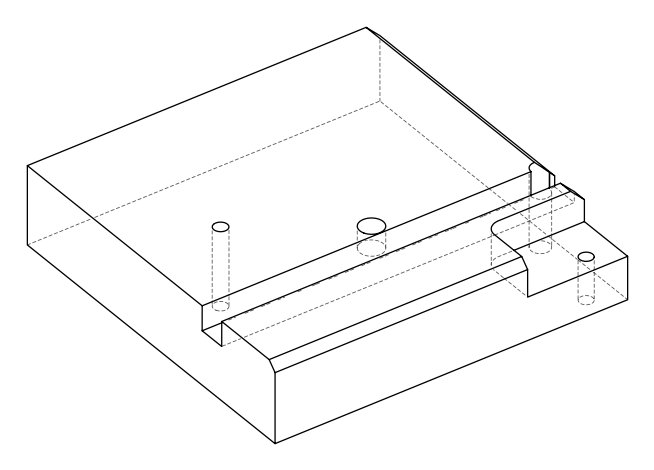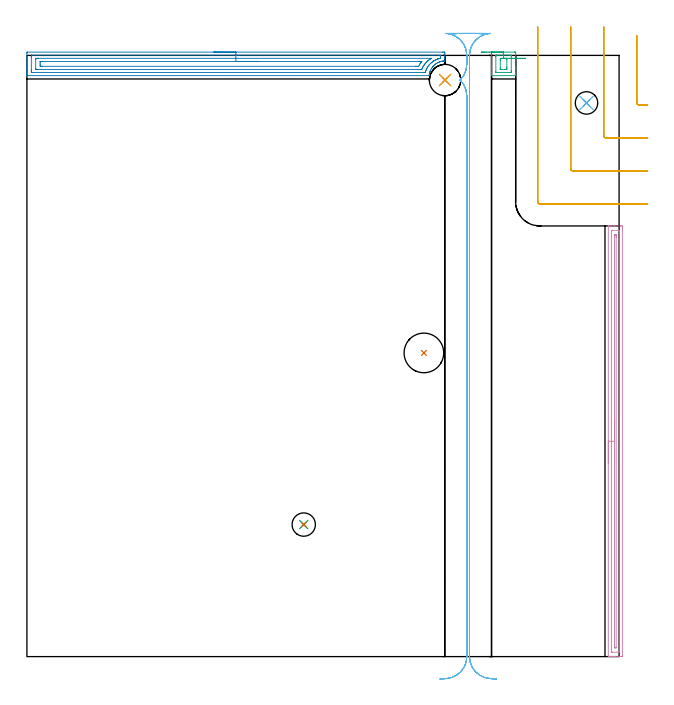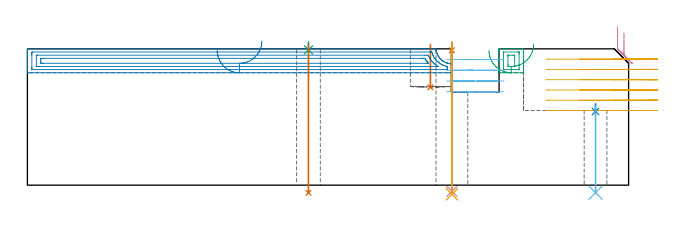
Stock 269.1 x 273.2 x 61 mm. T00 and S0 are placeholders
(PLAN: 13 operations, 7 tool changes, 22.5 min)
(1 INDEXABLE_INSERT_DRILL_BLIND_HOLE_FROM_SOLID | STEP1POCKET | NXT0302_007 | 0.08 min | 4319 mm3)
(2 AREA_MILL | FG_CHAMFER_SURFACE | UGT0205_001 | 6.23 min | 11225 mm3)
(3 AREA_MILL_1 | FG_CHAMFER_SURFACE_1 | UGT0205_001 | 0.58 min | 1332 mm3)
(4 AREA_MILL_2 | FG_CHAMFER_SURFACE_2 | UGT0205_001 | 4.86 min | 4095 mm3)
(5 MILL_CORNER_NOTCH_RECTANGULAR | CORNER_NOTCH_RECTANGULAR | UGT0201_136 | Follow Part, ap 5, ae 75% | 4.6 min | 99392 mm3)
(6 MILL_RECTANGULAR_SLOT | SLOT_RECTANGULAR | UGT0201_136 | Follow Part, ap 5, ae 75% | 5.11 min | 111093 mm3)
(7 SPOT_DRILL | STEP1HOLE | NXT0321_9005460120000 | 0.03 min | 0 mm3)
(8 SPOT_DRILL_1 | STEP1HOLE_1 | NXT0321_9005460120000 | 0.03 min | 1 mm3)
(9 SPOT_DRILL_2 | STEP1HOLE_2 | NXT0321_9005460120000 | 0.03 min | 1 mm3)
(10 DRILL_THROUGH_HOLE_INTO_CENTER | STEP1HOLE | NXT0301_042 | 0.26 min | 1650 mm3)
(11 DRILL_TO_ENLARGE_THROUGH_HOLE | STEP1HOLE | NXT0301_105 | 0.27 min | 5848 mm3)
(12 DRILL_THROUGH_HOLE_INTO_CENTER_1 | STEP1HOLE_1 | NXT0301_073 | 0.16 min | 2724 mm3)
(13 DRILL_THROUGH_HOLE_INTO_CENTER_2 | STEP1HOLE_2 | NXT0301_077 | 0.27 min | 5388 mm3)
(TOOL NXT0302_007 | Index. Insert Drill 18mm [880-D1800L25-05] | D18 PA176 FL90 Z2)
(TOOL UGT0205_001 | Chamfer Mill 20 x 3 x 45 deg. | D20 FL50 Z2)
(TOOL UGT0201_136 | Carbide End Mill 20.0 | D20 FL30 Z4)
(TOOL NXT0321_9005460120000 | NC Spot Drill, 142deg, 12mm, Carbide, Uncoated | D12 PA142 FL30 Z2)
(TOOL NXT0301_042 | Carbide Drill 7.1mm [860.1-0710-057A1-MM 2214] | D7.1 PA140 FL85 Z2)
(TOOL NXT0301_105 | Carbide Drill 14.25mm [860.1-1425-071A1-MM 2214] | D14.25 PA140 FL83 Z2)
(TOOL NXT0301_073 | Carbide Drill 10.2mm [860.1-1020-031A1-MM 2214] | D10.2 PA140 FL55 Z2)
(TOOL NXT0301_077 | Carbide Drill 10.6mm [860.1-1060-053A1-MM 2214] | D10.6 PA140 FL71 Z2)
(OP 1 INDEXABLE_INSERT_DRILL_BLIND_HOLE_FROM_SOLID)
G17 G21 G94 G90
T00 M6
G54
G17 G0 G90 X180.4 Y138. S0 M3
G43 Z71. H1
G94 G81 G98 Z43.8 F250. R63.
G80
M5
M2
(OP 2 AREA_MILL)
G17 G21 G94 G90
T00 M6
G54
G17 G0 G90 X84.95 Y274.7 S1061 M3
G43 Z71. H0
Z60.3
G94 G1 X84.988 Z59.428 F250.
X85.102 Z58.564
X85.291 Z57.712
X85.553 Z56.88
X85.887 Z56.074
X86.29 Z55.3
X86.759 Z54.564
X87.29 Z53.872
X87.879 Z53.229
X88.522 Z52.64
X89.214 Z52.109
X89.95 Z51.64
X90.724 Z51.237
X91.53 Z50.903
X92.362 Z50.641
X93.214 Z50.452
X94.078 Z50.338
X94.95 Z50.3
X188.779
X189.272 Y274.699 Z50.301
X189.76 Y274.694 Z50.302
X189.891 Y274.691 Z50.305
X189.9 Y274.212 Z50.783
Y272.802 Z52.195
Y272.444 Z52.551
Y271.729 Z53.271
Y270.709 Z54.291
X189.898 Y270.699 Z54.298
X189.812 Y270.693 Z54.302
X189.719 Y270.687 Z54.305
X189.624 Y270.684 Z54.312
X189.583 Y270.683 Z54.314
X189.503 Y270.676 Z54.323
X189.491 Y270.675 Z54.324
X189.272 Y270.652 Z54.341
X189.184 Y270.645 Z54.351
X189.094 Y270.632 Z54.366
X188.736 Y270.578 Z54.419
X188.378 Y270.5 Z54.493
X188.297 Y270.485 Z54.512
X188.291 Y270.484 Z54.513
X188.185 Y270.455 Z54.544
X188.115 Y270.436 Z54.563
X187.931 Y270.383 Z54.613
X187.842 Y270.358 Z54.638
X187.5 Y270.242 Z54.758
X187.397 Y270.206 Z54.793
X187.013 Y270.046 Z54.951
X186.504 Y269.784 Z55.214
X186.143 Y269.563 Z55.434
X186.051 Y269.507 Z55.49
X185.941 Y269.431 Z55.567
X185.611 Y269.203 Z55.796
X185.565 Y269.168 Z55.831
X185.132 Y268.789 Z56.21
X184.718 Y268.389 Z56.611
X184.628 Y268.289 Z56.71
X184.416 Y268.024 Z56.975
X184.282 Y267.856 Z57.143
X183.96 Y267.409 Z57.588
X183.825 Y267.195 Z57.802
X183.482 Y266.532 Z58.468
X183.363 Y266.256 Z58.741
X183.312 Y266.138 Z58.861
X183.293 Y266.095 Z58.904
X183.195 Y265.814 Z59.183
X183.137 Y265.652 Z59.346
X183.025 Y265.256 Z59.743
X183.014 Y265.207 Z59.793
X182.931 Y264.856 Z60.142
X182.917 Y264.773 Z60.225
X182.874 Y264.488 Z60.508
X182.86 Y264.393 Z60.603
X182.851 Y264.31 Z60.686
X182.813 Y264.025 Z60.968
X182.809 Y264.004 Z60.989
X182.567 Y264. Z61.
X0.181
X0.009 Y264.003 Z60.988
X0.008 Y264.018 Z60.973
X0. Y264.395 Z60.605
Y264.657 Z60.343
Y265.372 Z59.623
Y266.613 Z58.384
Y268.024 Z56.972
Y274.212 Z50.785
X0.002 Y274.478 Z50.52
X0.01 Y274.692 Z50.306
X0.226 Y274.699 Z50.299
X94.95 Y274.7 Z50.3
Y273.286 Z51.714
X187.528 Y273.285 Z51.715
X187.881 Y273.279 Z51.721
X187.89 Y273.165 Z51.835
X187.897 Y272.92 Z52.08
X187.899 Y272.444 Z52.556
X187.898 Y272.035 Z52.965
X187.89 Y271.897 Z53.103
X187.887 Y271.883 Z53.117
X187.877 Y271.878 Z53.122
X187.848 Y271.869 Z53.131
X187.784 Y271.852 Z53.148
X187.484 Y271.774 Z53.226
X187.316 Y271.726 Z53.274
X186.764 Y271.56 Z53.44
X186.634 Y271.516 Z53.484
X186.615 Y271.51 Z53.49
X186.59 Y271.5 Z53.5
X186.001 Y271.259 Z53.741
X185.696 Y271.11 Z53.89
X185.408 Y270.961 Z54.039
X184.906 Y270.676 Z54.324
X184.841 Y270.638 Z54.362
X184.826 Y270.628 Z54.372
X184.802 Y270.613 Z54.387
X184.313 Y270.275 Z54.725
X184.167 Y270.173 Z54.828
X183.908 Y269.964 Z55.036
X183.815 Y269.884 Z55.116
X183.713 Y269.792 Z55.208
X183.355 Y269.455 Z55.545
X183.014 Y269.121 Z55.879
X182.913 Y269.008 Z55.992
X182.831 Y268.908 Z56.092
X182.52 Y268.512 Z56.488
X182.16 Y268.024 Z56.976
X182.144 Y268. Z57.
X182.12 Y267.963 Z57.037
X181.827 Y267.43 Z57.57
X181.677 Y267.14 Z57.86
X181.532 Y266.837 Z58.163
X181.292 Y266.256 Z58.744
X181.273 Y266.209 Z58.791
X181.226 Y266.075 Z58.925
X181.062 Y265.534 Z59.466
X181.034 Y265.453 Z59.547
X181.016 Y265.421 Z59.579
X180.969 Y265.42 Z59.58
X180.757 Y265.417 Z59.583
X180.332 Y265.414 Z59.586
X180.289
X2.372 Y265.415 Z59.585
X2.019 Y265.421 Z59.579
X2.01 Y265.535 Z59.465
X2.003 Y265.78 Z59.22
X2.001 Y266.256 Z58.744
X2. Y266.667 Z58.333
Y272.444 Z52.556
X2.002 Y272.854 Z52.146
X2.01 Y273.266 Z51.734
X2.013 Y273.28 Z51.72
X2.019 Y273.282 Z51.718
X2.044 Y273.284 Z51.716
X2.097 Y273.285 Z51.715
X2.203 Y273.286 Z51.714
X94.95
Y271.871 Z53.129
X183.593
X183.651 Y271.87 Z53.13
X183.697 Y271.868 Z53.132
X183.78 Y271.863 Z53.137
X183.714 Y271.818 Z53.182
X183.674 Y271.792 Z53.208
X183.313 Y271.56 Z53.44
X183.135 Y271.441 Z53.559
X183.014 Y271.357 Z53.643
X182.618 Y271.067 Z53.933
X182.146 Y270.676 Z54.324
X182.132 Y270.664 Z54.336
X182.12 Y270.653 Z54.347
X181.678 Y270.229 Z54.771
X181.226 Y269.775 Z55.225
X180.843 Y269.287 Z55.713
X180.556 Y268.908 Z56.092
X180.462 Y268.779 Z56.221
X180.332 Y268.592 Z56.408
X180.122 Y268.231 Z56.769
X180.008 Y268.024 Z56.976
X179.813 Y267.653 Z57.347
X179.571 Y267.14 Z57.86
X179.53 Y267.049 Z57.951
X179.438 Y266.835 Z58.165
X178.856 Y266.831 Z58.169
X177.65 Y266.828 Z58.172
X4.519 Y266.829 Z58.171
X4.204 Y266.83 Z58.17
X4.099 Y266.832 Z58.168
X4.024 Y266.835 Z58.165
X4.01 Y266.939 Z58.061
X4.005 Y267.14 Z57.86
X4.001 Y267.341 Z57.659
Y271.56 Z53.44
X4.003 Y271.759 Z53.241
X4.01 Y271.828 Z53.172
X4.016 Y271.865 Z53.135
X4.047 Y271.866 Z53.134
X4.204 Y271.869 Z53.131
X4.783 Y271.871 Z53.129
X5.098
X94.95
Y270.457 Z54.543
X178.544
X178.766 Y270.456 Z54.544
X179.356 Y270.452 Z54.548
X179.438 Y270.45 Z54.55
Y270.428 Z54.572
Y270.416 Z54.584
X179.163 Y270.064 Z54.936
X178.954 Y269.792 Z55.208
X178.781 Y269.558 Z55.442
X178.544 Y269.226 Z55.774
X178.422 Y269.029 Z55.971
X178.35 Y268.908 Z56.092
X177.976 Y268.257 Z56.743
X177.65 Y268.249 Z56.751
X177.426 Y268.245 Z56.755
X176.756 Y268.243 Z56.757
X176.534
X6.886
X6.663 Y268.244 Z56.756
X6.129 Y268.25 Z56.75
X6.01 Y268.259 Z56.741
X6.006 Y268.468 Z56.532
X6. Y268.9 Z56.1
Y269.784 Z55.216
X6.006 Y270.23 Z54.77
X6.01 Y270.442 Z54.558
X6.22 Y270.451 Z54.549
X6.886 Y270.456 Z54.544
X7.108 Y270.457 Z54.543
X94.95
X95.822 Z54.581
X96.687 Z54.695
X97.538 Z54.883
X98.37 Z55.146
X99.176 Z55.48
X99.95 Z55.882
X100.686 Z56.351
X101.378 Z56.882
X102.021 Z57.472
X102.61 Z58.115
X103.142 Z58.807
X103.61 Z59.543
X104.013 Z60.317
X104.347 Z61.122
X104.609 Z61.955
X104.798 Z62.806
X104.912 Z63.671
X104.95 Z64.543
G0 Z71.
M5
M2
(OP 3 AREA_MILL_1)
G17 G21 G94 G90
T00 M6
G54
G17 G0 G90 X206.6 Y274.7 S1061 M3
G43 Z71. H0
Z60.3
G94 G1 X206.638 Z59.428 F250.
X206.752 Z58.564
X206.941 Z57.712
X207.203 Z56.88
X207.537 Z56.074
X207.94 Z55.3
X208.408 Z54.564
X208.94 Z53.872
X209.529 Z53.229
X210.172 Z52.64
X210.864 Z52.109
X211.6 Z51.64
X212.374 Z51.237
X213.18 Z50.903
X214.012 Z50.641
X214.864 Z50.452
X215.728 Z50.338
X216.6 Z50.3
X221.505
X221.909 Y274.696 Z50.302
X222.09 Y274.691 Z50.306
X222.1 Y274.506 Z50.491
Y268.024 Z56.971
Y267.436 Z57.561
Y267.14 Z57.857
Y265.372 Z59.623
Y264.779 Z60.22
Y264.488 Z60.511
Y264.327 Z60.672
X222.093 Y264.015 Z60.976
X222.091 Y264.003 Z60.988
X221.95 Y264. Z61.
X211.249
X211.109 Y264.003 Z60.988
X211.107 Y264.015 Z60.976
X211.1 Y264.327 Z60.672
Y264.779 Z60.22
Y265.372 Z59.623
Y267.436 Z57.561
Y268.024 Z56.971
Y268.614 Z56.381
Y273.622 Z51.375
X211.104 Y274.212 Z50.785
X211.109 Y274.691 Z50.306
X211.209 Y274.695 Z50.303
X211.695 Y274.7 Z50.3
X216.6
Y273.286 Z51.714
X219.764
X219.942 Y273.285 Z51.715
X220.03 Y273.284 Z51.716
X220.074 Y273.281 Z51.719
X220.088 Y273.279 Z51.721
X220.09 Y273.268 Z51.732
X220.096 Y273.171 Z51.829
X220.099 Y272.953 Z52.047
Y266.256 Z58.744
X220.098 Y265.882 Z59.118
X220.09 Y265.505 Z59.495
X220.083 Y265.421 Z59.579
X220.039 Y265.419 Z59.581
X219.933 Y265.416 Z59.584
X219.721 Y265.414 Z59.586
X219.678
X213.258 Y265.415 Z59.585
X213.17 Y265.416 Z59.584
X213.126 Y265.419 Z59.581
X213.112 Y265.421 Z59.579
X213.11 Y265.432 Z59.568
X213.104 Y265.529 Z59.471
X213.101 Y265.747 Z59.253
Y272.444 Z52.556
X213.102 Y272.818 Z52.182
X213.11 Y273.195 Z51.805
X213.117 Y273.279 Z51.721
X213.161 Y273.281 Z51.719
X213.267 Y273.284 Z51.716
X213.479 Y273.286 Z51.714
X213.522
X216.6
X216.601 Y271.871 Z53.129
X217.938 Y271.87 Z53.13
X218.042 Y271.868 Z53.132
X218.078 Y271.865 Z53.135
X218.09 Y271.862 Z53.138
X218.093 Y271.828 Z53.172
X218.097 Y271.721 Z53.279
X218.099 Y271.56 Z53.44
X218.1 Y271.399 Z53.601
Y267.863 Z57.137
X218.098 Y267.14 Z57.86
X218.095 Y266.983 Z58.017
X218.085 Y266.835 Z58.165
X217.938 Y266.834 Z58.166
X217.359 Y266.829 Z58.171
X215.576
X215.262 Y266.83 Z58.17
X215.158 Y266.832 Z58.168
X215.122 Y266.835 Z58.165
X215.11 Y266.838 Z58.162
X215.107 Y266.872 Z58.128
X215.103 Y266.979 Z58.021
X215.101 Y267.14 Z57.86
X215.1 Y267.301 Z57.699
Y270.837 Z54.163
X215.102 Y271.56 Z53.44
X215.105 Y271.717 Z53.283
X215.115 Y271.864 Z53.136
X215.262 Y271.866 Z53.134
X215.841 Y271.87 Z53.13
X216.154 Y271.871 Z53.129
X216.601
X217.472 Y271.872 Z53.166
X218.337 Z53.28
X219.189 Y271.873 Z53.468
X220.021 Z53.73
X220.827 Y271.874 Z54.063
X221.601 Z54.466
X222.337 Z54.934
X223.03 Y271.875 Z55.465
X223.673 Z56.054
X224.263 Z56.697
X224.794 Z57.389
X225.263 Y271.876 Z58.124
X225.667 Z58.898
X226.001 Z59.704
X226.264 Z60.536
X226.453 Z61.387
X226.567 Z62.252
X226.606 Z63.124
G0 Z71.
M5
M2
(OP 4 AREA_MILL_2)
G17 G21 G94 G90
T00 M6
G54
G17 G0 G90 X264.2 Y87.85 S1061 M3
G43 Z71. H0
G94 G1 Y87.888 Z70.128 F250.
Y88.002 Z69.263
Y88.191 Z68.412
Y88.453 Z67.58
Y88.787 Z66.774
Y89.19 Z66.
Y89.658 Z65.264
Y90.19 Z64.572
Y90.779 Z63.929
Y91.422 Z63.339
Y92.114 Z62.808
Y92.85 Z62.34
Y93.624 Z61.937
Y94.43 Z61.603
Y95.262 Z61.341
Y96.114 Z61.152
Y96.978 Z61.038
Y97.85 Z61.
Y195.544
X264.203 Y195.691 Z60.988
X264.232 Y195.7 Z60.958
X264.575 Z60.624
X265.006 Z60.194
X265.625 Z59.57
X266.822 Z58.375
X267.397 Z57.797
X269.774 Z55.422
X270.063 Y195.698 Z55.133
X270.591 Y195.692 Z54.605
X270.594 Y195.632 Z54.603
X270.599 Y195.098 Z54.601
X270.6 Y194.558 Z54.6
Y0.954
X270.599 Y0.602 Z54.601
X270.594 Y0.068 Z54.603
X270.591 Y0.008 Z54.605
X270.063 Y0. Z55.133
X267.4 Z57.794
X266.822 Z58.375
X266.512 Z58.684
X265.934 Z59.262
X265.625 Z59.57
X265.018 Z60.181
X264.575 Z60.624
X264.231 Y0.007 Z60.96
X264.203 Y0.01 Z60.988
X264.2 Y0.156 Z61.
Y97.85
X265.614 Z59.586
Y193.324
X265.625 Y193.69 Z59.575
X266.129 Y193.699 Z59.071
X268.792 Z56.408
X269.175 Y193.69 Z56.025
X269.186 Y193.314 Z56.014
Y193.303
Y2.376
X269.175 Y2.01 Z56.025
X268.671 Y2.001 Z56.529
X266.008 Z59.192
X265.625 Y2.01 Z59.575
X265.615 Y2.386 Z59.586
X265.614 Y2.397
Y97.85
X267.028 Z58.172
Y191.53
X267.029 Y191.623 Z58.171
X267.032 Y191.669 Z58.168
X267.034 Y191.684 Z58.166
X267.062 Y191.69 Z58.138
X267.232 Y191.699 Z57.968
X267.4 Y191.7 Z57.8
X267.57 Y191.699 Z57.63
X267.683 Y191.695 Z57.517
X267.765 Y191.689 Z57.435
X267.768 Y191.653 Z57.432
X267.77 Y191.53 Z57.43
X267.772 Y191.156 Z57.429
Y190.637 Z57.428
Y4.17
X267.771 Y4.077 Z57.429
X267.768 Y4.031 Z57.432
X267.766 Y4.016 Z57.434
X267.738 Y4.01 Z57.462
X267.569 Y4.001 Z57.631
X267.4 Y4. Z57.8
X267.231 Y4.001 Z57.969
X267.118 Y4.005 Z58.082
X267.035 Y4.011 Z58.165
X267.033 Y4.047 Z58.167
X267.03 Y4.17 Z58.17
X267.029 Y4.544 Z58.171
X267.028 Y5.063 Z58.172
Y97.85
Y98.722 Z58.21
Y99.586 Z58.323
Y100.438 Z58.512
Y101.27 Z58.775
Y102.076 Z59.108
Y102.85 Z59.511
Y103.586 Z59.98
Y104.278 Z60.511
Y104.921 Z61.101
Y105.51 Z61.744
Y106.042 Z62.436
Y106.51 Z63.172
Y106.913 Z63.945
Y107.247 Z64.751
Y107.509 Z65.583
Y107.698 Z66.435
Y107.812 Z67.3
Y107.85 Z68.172
G0 Z71.
M5
M2
(OP 5 MILL_CORNER_NOTCH_RECTANGULAR)
G17 G21 G94 G90
T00 M6
G54
G17 G0 G90 X277.1 Y282.2 S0 M3
G43 Z71. H0
Z56.4
G94 G1 Y279.2 F250.
Y251.695 F500.
G3 X278.095 Y250.7 R1.
G1 X279.1
X282.1 F250.
G0 Z71.
X262.1 Y286.2
Z56.4
G1 Y283.2
Y236.696 F500.
G3 X263.096 Y235.7 R1.
G1 X279.1
X282.1 F250.
G0 Z71.
X247.1 Y286.2
Z56.4
G1 Y283.2
Y221.696 F500.
G3 X248.096 Y220.7 R1.
G1 X279.1
X282.1 F250.
G0 Z71.
X232.1 Y286.2
Z56.4
G1 Y283.2
Y206.696 F500.
G3 X233.096 Y205.7 R1.
G1 X279.1
X282.1 F250.
G0 Z71.
X277.1 Y282.2
Z51.8
G1 Y279.2
Y251.695 F500.
G3 X278.095 Y250.7 R1.
G1 X279.1
X282.1 F250.
G0 Z71.
X262.1 Y286.2
Z51.8
G1 Y283.2
Y236.696 F500.
G3 X263.096 Y235.7 R1.
G1 X279.1
X282.1 F250.
G0 Z71.
X247.1 Y286.2
Z51.8
G1 Y283.2
Y221.696 F500.
G3 X248.096 Y220.7 R1.
G1 X279.1
X282.1 F250.
G0 Z71.
X232.1 Y286.2
Z51.8
G1 Y283.2
Y206.696 F500.
G3 X233.096 Y205.7 R1.
G1 X279.1
X282.1 F250.
G0 Z71.
X277.1 Y282.2
Z47.2
G1 Y279.2
Y251.695 F500.
G3 X278.095 Y250.7 R1.
G1 X279.1
X282.1 F250.
G0 Z71.
X262.1 Y286.2
Z47.2
G1 Y283.2
Y236.696 F500.
G3 X263.096 Y235.7 R1.
G1 X279.1
X282.1 F250.
G0 Z71.
X247.1 Y286.2
Z47.2
G1 Y283.2
Y221.696 F500.
G3 X248.096 Y220.7 R1.
G1 X279.1
X282.1 F250.
G0 Z71.
X232.1 Y286.2
Z47.2
G1 Y283.2
Y206.696 F500.
G3 X233.096 Y205.7 R1.
G1 X279.1
X282.1 F250.
G0 Z71.
X277.1 Y282.2
Z42.6
G1 Y279.2
Y251.695 F500.
G3 X278.095 Y250.7 R1.
G1 X279.1
X282.1 F250.
G0 Z71.
X262.1 Y286.2
Z42.6
G1 Y283.2
Y236.696 F500.
G3 X263.096 Y235.7 R1.
G1 X279.1
X282.1 F250.
G0 Z71.
X247.1 Y286.2
Z42.6
G1 Y283.2
Y221.696 F500.
G3 X248.096 Y220.7 R1.
G1 X279.1
X282.1 F250.
G0 Z71.
X232.1 Y286.2
Z42.6
G1 Y283.2
Y206.696 F500.
G3 X233.096 Y205.7 R1.
G1 X279.1
X282.1 F250.
G0 Z71.
X277.1 Y282.2
Z38.
G1 Y279.2
Y251.695 F500.
G3 X278.095 Y250.7 R1.
G1 X279.1
X282.1 F250.
G0 Z71.
X262.1 Y286.2
Z38.
G1 Y283.2
Y236.696 F500.
G3 X263.096 Y235.7 R1.
G1 X279.1
X282.1 F250.
G0 Z71.
X247.1 Y286.2
Z38.
G1 Y283.2
Y221.696 F500.
G3 X248.096 Y220.7 R1.
G1 X279.1
X282.1 F250.
G0 Z71.
X232.1 Y286.2
Z38.
G1 Y283.2
Y206.696 F500.
G3 X233.096 Y205.7 R1.
G1 X279.1
X282.1 F250.
G0 Z71.
X277.1 Y282.2
Z33.4
G1 Y279.2
Y251.695 F500.
G3 X278.095 Y250.7 R1.
G1 X279.1
X282.1 F250.
G0 Z71.
X262.1 Y286.2
Z33.4
G1 Y283.2
Y236.696 F500.
G3 X263.096 Y235.7 R1.
G1 X279.1
X282.1 F250.
G0 Z71.
X247.1 Y286.2
Z33.4
G1 Y283.2
Y221.696 F500.
G3 X248.096 Y220.7 R1.
G1 X279.1
X282.1 F250.
G0 Z71.
X232.1 Y286.2
Z33.4
G1 Y283.2
Y206.696 F500.
G3 X233.096 Y205.7 R1.
G1 X279.1
X282.1 F250.
G0 Z71.
M5
M2
(OP 6 MILL_RECTANGULAR_SLOT)
G17 G21 G94 G90
T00 M6
G54
G17 G0 G90 X213.317 Y-10.202 S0 M3
G43 Z71. H0
Z56.2
G94 G1 X210.326 Y-9.97 F250.
G2 X201.1 Y0. R10. F500.
G1 Y273.2
G2 X207.435 Y282.504 R10.
G1 X207.446 Y282.532
G3 X203.868 Y283.2 R10.
G1 X197.134
G3 X193.555 Y282.532 R10.
G1 X193.566 Y282.504
G2 X199.9 Y273.2 R10.
G1 Y269.199
G2 X196.84 Y262. R10.
X199.9 Y254.801 R10.
G1 Y0.
G2 X190.674 Y-9.97 R10.
G1 X187.683 Y-10.202 F250.
G0 X213.317 Z51.4
G1 X210.326 Y-9.97
G2 X201.1 Y0. R10. F500.
G1 Y273.2
G2 X209.888 Y283.126 R10.
G1 X209.891 Y283.156
G3 X208.971 Y283.2 R10.
G1 X192.03
G3 X191.11 Y283.156 R10.
G1 X191.113 Y283.126
G2 X199.9 Y273.2 R10.
G1 Y269.199
G2 X196.84 Y262. R10.
X199.9 Y254.801 R10.
G1 Y0.
G2 X190.674 Y-9.97 R10.
G1 X187.683 Y-10.202 F250.
G0 X213.317 Z46.6
G1 X210.326 Y-9.97
G2 X201.1 Y0. R10. F500.
G1 Y273.2
G2 X210.653 Y283.19 R10.
G1 Y283.2
X190.347
Y283.19
G2 X199.9 Y273.2 R10.
G1 Y269.199
G2 X196.84 Y262. R10.
X199.9 Y254.801 R10.
G1 Y0.
G2 X190.674 Y-9.97 R10.
G1 X187.683 Y-10.202 F250.
G0 X213.317 Z41.8
G1 X210.326 Y-9.97
G2 X201.1 Y0. R10. F500.
G1 Y273.2
G2 X210.653 Y283.19 R10.
G1 Y283.2
X190.347
Y283.19
G2 X199.9 Y273.2 R10.
G1 Y269.199
G2 X196.84 Y262. R10.
X199.9 Y254.801 R10.
G1 Y0.
G2 X190.674 Y-9.97 R10.
G1 X187.683 Y-10.202 F250.
G0 Z71.
M5
M2
(OP 7 SPOT_DRILL)
G17 G21 G94 G90
T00 M6
G54
G17 G0 G90 X190. Y262. S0 M3
G43 Z71. H0
G94 G81 G98 Z60.38 F250. R64.
G80
M5
M2
(OP 8 SPOT_DRILL_1)
G17 G21 G94 G90
T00 M6
G54
G17 G0 G90 X254.3 Y251.6 S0 M3
G43 Z71. H0
G94 G81 G98 Z32.961 F250. R36.4
G80
M5
M2
(OP 9 SPOT_DRILL_2)
G17 G21 G94 G90
T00 M6
G54
G17 G0 G90 X125.8 Y60. S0 M3
G43 Z71. H0
G94 G81 G98 Z60.544 F250. R64.
G80
M5
M2
(OP 10 DRILL_THROUGH_HOLE_INTO_CENTER)
G17 G21 G94 G90
T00 M6
G54
G17 G0 G90 X190. Y262. S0 M3
G43 Z71. H1
G94 G73 G98 Z-2.792 F250. Q7.088 R63.
G80
M5
M2
(OP 11 DRILL_TO_ENLARGE_THROUGH_HOLE)
G17 G21 G94 G90
T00 M6
G54
G17 G0 G90 X190. Y262. S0 M3
G43 Z71. H1
G94 G73 G98 Z-4.093 F250. Q13.019 R63.
G80
M5
M2
(OP 12 DRILL_THROUGH_HOLE_INTO_CENTER_1)
G17 G21 G94 G90
T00 M6
G54
G17 G0 G90 X254.3 Y251.6 S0 M3
G43 Z71. H1
G94 G73 G98 Z-3.356 F250. Q9.189 R35.4
G80
M5
M2
(OP 13 DRILL_THROUGH_HOLE_INTO_CENTER_2)
G17 G21 G94 G90
T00 M6
G54
G17 G0 G90 X125.8 Y60. S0 M3
G43 Z71. H1
G94 G73 G98 Z-3.429 F250. Q9.204 R63.
G80
M5
M2
